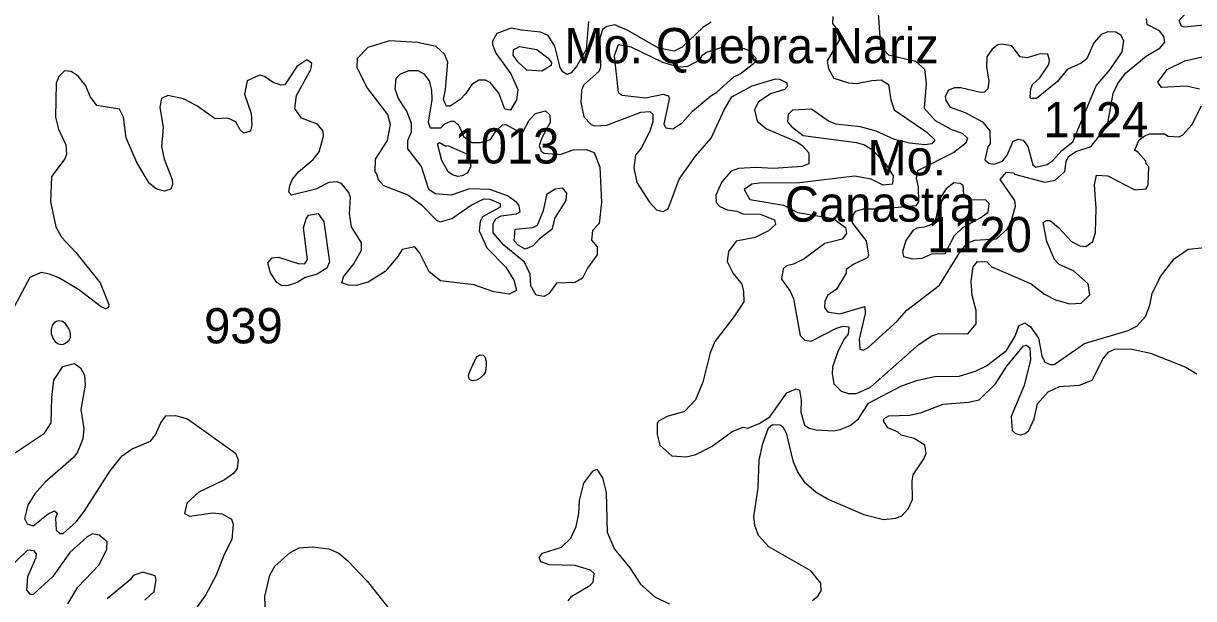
# Model space of a CAD drawing. Header units: kilometres. Extents: x 178.1 to 232.4, y 8228.7 to 8284.8.
# Drawn here: x 184.72 to 190.03, y 8273.65 to 8276.26 of the extents above; entities that cross this region are included whole.
import ezdxf
from ezdxf.enums import TextEntityAlignment as Align

# ---------------------------------------------------------------- set-up
doc = ezdxf.new("R2010")
doc.units = ezdxf.units.KM
for name, color, linetype in [('1', 7, 'Continuous'), ('2', 7, 'Continuous'), ('21', 7, 'Continuous'), ('27', 7, 'Continuous')]:
    doc.layers.add(name, color=color, linetype=linetype)
doc.styles.add('dgn002', font='dgn002.shx')
doc.styles.add('dgn044', font='dgn044.shx')

msp = doc.modelspace()

# ---------------------------------------------------------------- linework, layer by layer
at = {"layer": '1', "color": 5, "linetype": 'Continuous', "lineweight": 13, "flags": 128}
for points in [[(190.1208, 8276.258), (189.9937, 8276.2436), (189.9777, 8276.2475), (189.9668, 8276.2756), (190.0565, 8276.3644)], [(188.3946, 8276.2926), (188.3934, 8276.2609), (188.4178, 8276.227), (188.4238, 8276.1858), (188.3698, 8276.0912), (188.3748, 8276.0558), (188.399, 8276.0123), (188.4661, 8275.9918), (188.5022, 8275.9883), (188.5721, 8276.003), (188.6146, 8276.0054), (188.6479, 8275.984), (188.6585, 8275.9144), (188.6732, 8275.8694), (188.8217, 8275.7681), (188.8582, 8275.7324), (188.8445, 8275.715), (188.8122, 8275.7104), (188.7426, 8275.7184), (188.675, 8275.7346), (188.5912, 8275.7728), (188.5211, 8275.7919), (188.4092, 8275.8044), (188.3747, 8275.8172), (188.2981, 8275.8729), (188.2114, 8275.8682), (188.1921, 8275.8481)], [(187.8209, 8276.1293), (187.8001, 8276.1145), (187.7894, 8276.095), (187.7354, 8276.0655), (187.6972, 8276.0623), (187.6224, 8276.0844), (187.4799, 8276.1541), (187.4198, 8276.1638), (187.4021, 8276.115), (187.4196, 8275.9486), (187.4382, 8275.9357), (187.545, 8275.9242), (187.6241, 8275.9405), (187.6489, 8275.9328), (187.6517, 8275.9182), (187.6274, 8275.8049), (187.6364, 8275.7875), (187.6681, 8275.7831), (187.7106, 8275.81), (187.7571, 8275.8627), (187.8408, 8275.9334), (187.8682, 8275.9493), (187.9461, 8276.019), (187.9736, 8276.0331), (188.0422, 8276.0861), (188.0466, 8276.1037), (188.0125, 8276.1379), (187.9942, 8276.146), (187.8859, 8276.1511), (187.8209, 8276.1293)], [(190.0592, 8275.9634), (190.0008, 8275.9763), (189.8867, 8275.9712), (189.8701, 8275.995), (189.9134, 8276.0516), (189.9927, 8276.0918), (190.145, 8276.1264)], [(189.7667, 8275.686), (189.7848, 8275.7311), (189.8131, 8275.7533), (189.8339, 8275.7604), (189.9009, 8275.7606), (189.9177, 8275.7496), (189.9678, 8275.7465), (189.9844, 8275.7562), (190.0255, 8275.8006), (190.0681, 8275.8879)], [(188.1921, 8275.8481), (188.1893, 8275.815), (188.2068, 8275.7941), (188.2596, 8275.7531), (188.5023, 8275.7216)], [(188.5023, 8275.7216), (188.5392, 8275.7099), (188.5748, 8275.6874)], [(186.6002, 8275.7156), (186.6089, 8275.7205), (186.6382, 8275.7049), (186.6471, 8275.7079), (186.7417, 8275.6648), (186.7506, 8275.6127), (186.734, 8275.5812), (186.7114, 8275.5693), (186.6924, 8275.5671), (186.6682, 8275.5735), (186.6476, 8275.5877), (186.6196, 8275.6397), (186.6002, 8275.7156)], [(188.5748, 8275.6874), (188.633, 8275.6261), (188.6686, 8275.5702), (188.6658, 8275.5315), (188.6239, 8275.5275), (188.5695, 8275.555), (188.4934, 8275.5683), (188.2437, 8275.5373), (188.0602, 8275.537), (188.0264, 8275.5322), (187.9918, 8275.507), (188.0182, 8275.4616), (188.1705, 8275.4366), (188.2357, 8275.4026), (188.3965, 8275.3754), (188.4519, 8275.3355), (188.4565, 8275.3085), (188.4375, 8275.2829), (188.3582, 8275.2622), (188.2644, 8275.1925), (188.2164, 8275.1688), (188.1849, 8275.1614), (188.1691, 8275.1469), (188.1612, 8275.1007), (188.2014, 8275.0457), (188.2165, 8275.0121), (188.2464, 8274.845), (188.2673, 8274.8234), (188.2963, 8274.8198), (188.4116, 8274.879), (188.4411, 8274.8869), (188.4668, 8274.8841), (188.4651, 8274.8516), (188.4468, 8274.8288), (188.4178, 8274.7725), (188.3928, 8274.702), (188.3911, 8274.6706), (188.3996, 8274.6254), (188.4333, 8274.5929), (188.4661, 8274.5813), (188.5023, 8274.5826), (188.5656, 8274.6114), (188.7867, 8274.8052), (188.8438, 8274.8441), (188.8758, 8274.854), (189.0082, 8274.8528), (189.045, 8274.8984), (189.0461, 8274.9588), (189.0279, 8275.0261), (189.0232, 8275.0919), (189.0316, 8275.1569), (189.052, 8275.1815), (189.0936, 8275.1791), (189.1169, 8275.157), (189.2957, 8275.0798), (189.3564, 8275.0332), (189.4057, 8275.007), (189.4716, 8274.9892), (189.5228, 8274.9925), (189.5611, 8275.0297), (189.5548, 8275.079), (189.4878, 8275.1382), (189.4231, 8275.1676), (189.4016, 8275.1907), (189.3658, 8275.2715), (189.3492, 8275.3581), (189.3639, 8275.3674), (189.3814, 8275.3668), (189.42, 8275.3359), (189.4782, 8275.2719), (189.5163, 8275.2513), (189.5436, 8275.2496), (189.5754, 8275.2719), (189.5878, 8275.3125), (189.591, 8275.422), (189.5828, 8275.5283), (189.5914, 8275.573), (189.6441, 8275.5693), (189.7665, 8275.5064), (189.8171, 8275.5107), (189.8262, 8275.5307), (189.8295, 8275.6105), (189.8169, 8275.6245), (189.8156, 8275.6369), (189.7818, 8275.6754), (189.7667, 8275.686)], [(187.0978, 8275.4874), (187.1341, 8275.5105), (187.1658, 8275.5148), (187.1851, 8275.4909), (187.1831, 8275.4579), (187.1326, 8275.3785), (187.1197, 8275.3264), (187.0628, 8275.2836), (187.0346, 8275.2526), (186.9978, 8275.2366), (186.9657, 8275.2558), (186.9476, 8275.2745), (186.9531, 8275.3276), (187.033, 8275.3346), (187.0543, 8275.3464), (187.0809, 8275.413), (187.0978, 8275.4874)], [(184.9222, 8273.6278), (184.9669, 8273.7029), (185.0633, 8273.8046), (185.0983, 8273.8748), (185.0996, 8273.9087), (185.0644, 8273.9392), (185.034, 8273.9452), (185.0097, 8273.9318), (184.9313, 8273.8599), (184.8538, 8273.7514), (184.7639, 8273.6696), (184.7524, 8273.6692), (184.7356, 8273.6889), (184.7401, 8273.7508), (184.7774, 8273.8384), (184.7789, 8273.8545), (184.769, 8273.868), (184.739, 8273.8705), (184.6415, 8273.7778)], [(185.2709, 8273.6448), (185.3128, 8273.6841), (185.3227, 8273.7363), (185.3177, 8273.7544), (185.2613, 8273.7707), (185.218, 8273.7555), (185.2059, 8273.7383), (185.0994, 8273.6496)]]:
    msp.add_lwpolyline(points, dxfattribs=at)
at = {"layer": '2', "color": 3, "linetype": 'Continuous', "lineweight": 0, "flags": 128}
for points in [[(188.6011, 8276.3085), (188.612, 8276.1566), (188.6482, 8276.1185), (188.7701, 8276.0899), (188.811, 8276.0539), (188.8191, 8275.9894), (188.81, 8275.8769), (188.8602, 8275.8206), (188.9329, 8275.7799), (188.9814, 8275.7637), (189.0062, 8275.7406), (188.9984, 8275.7183), (188.9435, 8275.6757), (188.7798, 8275.5927), (188.773, 8275.5586), (188.7829, 8275.5176), (188.7844, 8275.4516), (188.7719, 8275.4343), (188.6117, 8275.4188), (188.5326, 8275.4187), (188.4958, 8275.4078), (188.4864, 8275.3915), (188.4831, 8275.3557), (188.5455, 8275.2751), (188.557, 8275.2092), (188.5519, 8275.198), (188.4905, 8275.1688), (188.4561, 8275.1443), (188.4551, 8275.1283), (188.4119, 8275.0548), (188.371, 8275.0262), (188.3583, 8274.999), (188.3567, 8274.9727), (188.3703, 8274.9528), (188.4262, 8274.943), (188.5403, 8274.9768), (188.5422, 8274.9448), (188.5146, 8274.8278), (188.5178, 8274.7831), (188.5328, 8274.7788), (188.5552, 8274.7902), (188.6873, 8274.9102), (188.7302, 8274.9595), (188.8787, 8275.0735)], [(187.2848, 8276.2701), (187.275, 8276.1435), (187.2305, 8276.0657), (187.2073, 8276.0378), (187.1869, 8276.0298), (187.1689, 8276.0417), (187.1565, 8276.0617), (187.1332, 8276.1583), (187.1021, 8276.2068), (187.0669, 8276.2219), (186.981, 8276.231), (186.9345, 8276.2398), (186.8686, 8276.2149), (186.8502, 8276.1814), (186.849, 8276.1662), (186.865, 8276.126), (186.9325, 8276.0333), (186.9654, 8275.9609), (186.9592, 8275.9148), (186.9318, 8275.8684), (186.9063, 8275.8722), (186.8781, 8275.9452), (186.8394, 8275.9938), (186.8185, 8276.0031), (186.7881, 8276.0044), (186.7563, 8275.9843), (186.729, 8275.9428), (186.7023, 8275.9158), (186.6576, 8275.8854), (186.641, 8275.8852), (186.6268, 8275.9155), (186.6365, 8275.9617), (186.6463, 8276.0858), (186.6315, 8276.1214), (186.5935, 8276.1559), (186.5098, 8276.1743), (186.3815, 8276.1822), (186.2843, 8276.1527), (186.235, 8276.1016), (186.2329, 8276.0614), (186.2814, 8275.9663), (186.3729, 8275.8486), (186.3843, 8275.8037), (186.3707, 8275.7302), (186.3167, 8275.6452)], [(187.842, 8276.2665), (187.8052, 8276.2432), (187.7109, 8276.1539), (187.6739, 8276.1351), (187.6029, 8276.1486), (187.4643, 8276.2285), (187.4058, 8276.2545), (187.3683, 8276.2468), (187.349, 8276.2345), (187.3362, 8276.1947), (187.3407, 8276.0631), (187.3341, 8276.0454), (187.2628, 8275.9809), (187.2538, 8275.9564), (187.2505, 8275.9028), (187.2636, 8275.8374), (187.2976, 8275.8029), (187.3148, 8275.7959), (187.3687, 8275.7995), (187.5237, 8275.8581), (187.5634, 8275.8615), (187.5777, 8275.8488), (187.5782, 8275.8156), (187.5645, 8275.772), (187.5244, 8275.695), (187.4989, 8275.6632), (187.4908, 8275.6065), (187.5045, 8275.5387), (187.5627, 8275.4507), (187.594, 8275.4147), (187.6239, 8275.4076), (187.6471, 8275.4194), (187.6974, 8275.5539), (187.7711, 8275.6594), (187.8422, 8275.7411), (187.903, 8275.8727), (187.936, 8275.9278), (188.0283, 8275.9781), (188.135, 8276.0096), (188.1524, 8276.0088), (188.1865, 8275.9911), (188.1868, 8275.9758), (188.1749, 8275.962), (188.1113, 8275.942), (188.0555, 8275.9042), (188.039, 8275.8698), (188.051, 8275.8171), (188.0934, 8275.7833), (188.2279, 8275.7257), (188.2534, 8275.7095), (188.2859, 8275.6739), (188.2855, 8275.6247), (188.2554, 8275.6113), (188.1251, 8275.6031), (188.0447, 8275.608), (187.9665, 8275.6028), (187.934, 8275.5915), (187.8913, 8275.5427), (187.8629, 8275.4819), (187.8644, 8275.4494), (187.8817, 8275.431), (187.9168, 8275.4154), (187.9591, 8275.4089), (187.9862, 8275.3976), (188.0644, 8275.3956), (188.1298, 8275.37), (188.134, 8275.3482)], [(188.8787, 8275.0735), (188.9707, 8275.2204), (189.0063, 8275.2652), (189.0398, 8275.2771), (189.1376, 8275.2837), (189.1864, 8275.3272), (189.2014, 8275.3526), (189.2238, 8275.4317), (189.2207, 8275.4576), (189.1539, 8275.5532), (189.1833, 8275.5857), (189.2171, 8275.5826), (189.2198, 8275.5769), (189.3568, 8275.5403), (189.405, 8275.5505), (189.4475, 8275.5901), (189.4545, 8275.6343), (189.4645, 8275.6574), (189.4979, 8275.6802), (189.5683, 8275.7029), (189.6426, 8275.7999), (189.6681, 8275.9435), (189.6894, 8275.9892), (189.7244, 8276.0356), (189.8179, 8276.1126), (189.8815, 8276.1508), (189.902, 8276.1766), (189.8974, 8276.2017), (189.8778, 8276.2279), (189.8217, 8276.2569), (189.8184, 8276.2843)], [(189.4841, 8275.7236), (189.59, 8275.9777), (189.6548, 8276.0519), (189.7083, 8276.1328), (189.7157, 8276.1828), (189.7028, 8276.2087), (189.6795, 8276.2214), (189.6432, 8276.2232), (189.6134, 8276.2114), (189.5801, 8276.1737), (189.5488, 8276.1013), (189.5223, 8276.0814), (189.4594, 8276.0523), (189.4148, 8275.9981), (189.3199, 8275.9213), (189.2958, 8275.9208), (189.2908, 8275.926), (189.2934, 8275.9646), (189.3019, 8275.9835), (189.3341, 8276.0148), (189.3749, 8276.0747), (189.3786, 8276.0948), (189.371, 8276.1221), (189.3366, 8276.1231), (189.2773, 8276.1054), (189.2451, 8276.1094), (189.2074, 8276.1591), (189.1604, 8276.1677), (189.1433, 8276.164), (189.1182, 8276.1441), (189.0943, 8276.1102), (189.0923, 8276.0652), (189.1035, 8275.9997), (189.0991, 8275.9641), (189.0833, 8275.95), (189.0659, 8275.9471), (188.9759, 8275.9697), (188.947, 8275.9686), (188.9204, 8275.9591), (188.9055, 8275.9296), (188.9078, 8275.9114), (188.9283, 8275.8813), (188.9954, 8275.8571), (189.0745, 8275.8145), (189.1083, 8275.774), (189.1096, 8275.7143), (189.0992, 8275.7018), (189.0846, 8275.6426), (189.1028, 8275.6277), (189.1258, 8275.6232), (189.1651, 8275.6365), (189.1858, 8275.664), (189.214, 8275.7263), (189.2372, 8275.7362), (189.259, 8275.7321), (189.2796, 8275.7021), (189.3029, 8275.62), (189.3163, 8275.6083), (189.3681, 8275.6208), (189.3937, 8275.639), (189.4352, 8275.6841), (189.4841, 8275.7236)], [(187.0054, 8276.0498), (186.9649, 8276.0876), (186.9428, 8276.1174), (186.9445, 8276.1412), (186.9716, 8276.1573), (187.0505, 8276.1431), (187.1005, 8276.105), (187.1168, 8276.0834), (187.1163, 8276.0705), (187.073, 8276.0448), (187.0054, 8276.0498)], [(186.5278, 8275.4384), (186.5949, 8275.368), (186.6115, 8275.3613), (186.6651, 8275.3763), (186.7529, 8275.4359), (186.8096, 8275.4658), (186.8382, 8275.4637), (186.8838, 8275.4441), (186.8838, 8275.428), (186.8049, 8275.3841), (186.7929, 8275.3626), (186.7896, 8275.3206), (186.8242, 8275.2427), (186.9096, 8275.155), (186.9465, 8275.0963), (186.9589, 8275.049), (186.9246, 8275.032), (186.8564, 8275.0436), (186.7655, 8275.0745), (186.6131, 8275.0926), (186.562, 8275.1333), (186.5202, 8275.2182), (186.4973, 8275.2473), (186.4395, 8275.236), (186.4203, 8275.2042), (186.3618, 8275.1358), (186.2853, 8275.0867), (186.2299, 8275.0714), (186.1953, 8275.0731), (186.1648, 8275.0844), (186.1724, 8275.1108), (186.2204, 8275.1707), (186.2547, 8275.2319), (186.2553, 8275.2658), (186.2097, 8275.3388), (186.2004, 8275.3982), (186.2052, 8275.4715), (186.198, 8275.4934), (186.1644, 8275.5354), (186.1426, 8275.5422), (186.1064, 8275.5387), (186.0479, 8275.5095), (185.9371, 8275.4819), (185.9254, 8275.496), (185.9287, 8275.5257), (185.9421, 8275.5552), (185.9694, 8275.5876), (186.0349, 8275.6436), (186.0627, 8275.6791), (186.0817, 8275.7502), (186.0812, 8275.7729), (186.0546, 8275.8045), (185.9831, 8275.8321), (185.9519, 8275.8754), (185.96, 8275.9339), (186.0247, 8276.0516), (186.0289, 8276.0798), (186.0071, 8276.0964), (185.9617, 8276.0656), (185.9064, 8275.9834), (185.8906, 8275.9817), (185.8544, 8275.9926), (185.8142, 8276.0206), (185.7911, 8276.0258), (185.7362, 8276.0012), (185.723, 8275.9399), (185.754, 8275.8523), (185.7575, 8275.7992), (185.7507, 8275.7717), (185.7208, 8275.7635), (185.7043, 8275.7782), (185.6846, 8275.8152), (185.6481, 8275.8317), (185.5901, 8275.8276), (185.5067, 8275.8881), (185.4463, 8275.9189), (185.3748, 8275.9337), (185.3464, 8275.9205), (185.3395, 8275.8814), (185.3543, 8275.7894), (185.3461, 8275.7024), (185.359, 8275.6449), (185.395, 8275.5527), (185.397, 8275.5298), (185.3893, 8275.5085), (185.3599, 8275.4997), (185.3241, 8275.5098), (185.2903, 8275.5358), (185.2344, 8275.6304), (185.1859, 8275.7425), (185.1737, 8275.8359), (185.1557, 8275.872), (185.0526, 8275.8883), (185.0222, 8275.93), (185.0027, 8275.978)], [(185.0027, 8275.978), (184.9684, 8276.0216), (184.9365, 8276.0437), (184.9066, 8276.0455), (184.881, 8276.0206)], [(187.062, 8275.7076), (187.0704, 8275.6821), (187.0842, 8275.6725), (187.1568, 8275.6662), (187.2159, 8275.687), (187.2755, 8275.6894), (187.3112, 8275.6754), (187.3363, 8275.6088), (187.3442, 8275.45), (187.3343, 8275.3537), (187.3031, 8275.321), (187.2985, 8275.2775), (187.3244, 8275.2482), (187.3243, 8275.2119), (187.2804, 8275.151), (187.2585, 8275.1047), (187.225, 8275.0862), (187.1409, 8275.0829), (187.1061, 8275.0348), (187.0827, 8275.0221), (187.0482, 8275.0289), (187.0235, 8275.0706), (187.0209, 8275.1231), (186.995, 8275.1779), (186.9012, 8275.2543), (186.8525, 8275.3109), (186.8533, 8275.3535), (186.8652, 8275.3753), (186.8896, 8275.3887), (186.9582, 8275.3974), (186.975, 8275.4063), (186.97, 8275.4337), (186.9596, 8275.4489), (186.9176, 8275.4795), (186.8369, 8275.5074), (186.7457, 8275.511), (186.662, 8275.4813), (186.5898, 8275.4882), (186.5601, 8275.5081), (186.5278, 8275.6113), (186.4656, 8275.6921), (186.4654, 8275.7305), (186.4816, 8275.7694), (186.4816, 8275.8074), (186.461, 8275.8635), (186.4228, 8275.9201), (186.4073, 8275.9631), (186.4127, 8276.0136), (186.4325, 8276.0327), (186.4719, 8276.0473), (186.5099, 8276.0475), (186.5385, 8276.0333), (186.5623, 8276.0005), (186.5723, 8275.9587), (186.5739, 8275.9148), (186.5575, 8275.8136), (186.5659, 8275.788), (186.6143, 8275.7876), (186.6328, 8275.805), (186.6598, 8275.8185), (186.6756, 8275.8185), (186.6975, 8275.7982), (186.7173, 8275.7479), (186.7559, 8275.7216), (186.7958, 8275.7203), (186.8406, 8275.7341), (186.8653, 8275.7726), (186.8955, 8275.8005), (186.9097, 8275.8019), (186.9709, 8275.77), (186.9868, 8275.7681), (187.0166, 8275.8219), (187.0454, 8275.8522), (187.0901, 8275.8646), (187.11, 8275.8469), (187.112, 8275.8112), (187.0757, 8275.7454), (187.062, 8275.7076)], [(184.881, 8276.0206), (184.8688, 8275.9899), (184.8653, 8275.8355)], [(184.8653, 8275.8355), (184.8788, 8275.7816), (184.9127, 8275.7107), (184.9147, 8275.668), (184.9077, 8275.6461), (184.8474, 8275.5667), (184.8425, 8275.4519), (184.8668, 8275.3387), (184.8922, 8275.2915), (184.958, 8275.2223), (185.0677, 8275.0846), (185.1073, 8274.9856), (185.1053, 8274.9714), (185.092, 8274.9664), (185.0722, 8274.9747), (184.9701, 8275.0536), (184.8772, 8275.1083), (184.8384, 8275.1242), (184.8003, 8275.1305), (184.7495, 8275.1081), (184.6532, 8274.9293)], [(186.3167, 8275.6452), (186.3151, 8275.5884), (186.3235, 8275.5792), (186.3303, 8275.5526), (186.3551, 8275.5261)], [(186.3551, 8275.5261), (186.4646, 8275.4832), (186.5278, 8275.4384)], [(188.711, 8275.2242), (188.7154, 8275.203), (188.7549, 8275.1923), (188.8005, 8275.1965), (188.8449, 8275.2151), (188.9048, 8275.2166), (188.9474, 8275.2984), (188.9858, 8275.335), (189.0671, 8275.3799), (189.0998, 8275.4054), (189.1047, 8275.4442), (189.0881, 8275.4614), (189.0194, 8275.46), (189.0017, 8275.4653), (188.9889, 8275.4843), (188.9863, 8275.5258), (188.9723, 8275.5343), (188.9448, 8275.5381), (188.909, 8275.5102), (188.88, 8275.4672), (188.8624, 8275.3766), (188.8479, 8275.3505), (188.8098, 8275.3366), (188.7763, 8275.3329), (188.7603, 8275.3232), (188.7257, 8275.2762), (188.711, 8275.2242)], [(185.9988, 8275.1082), (185.963, 8275.0857), (185.9221, 8275.0716), (185.8926, 8275.0702), (185.87, 8275.0859), (185.8424, 8275.1291), (185.8301, 8275.1743), (185.8499, 8275.1978), (185.8784, 8275.2012), (185.9667, 8275.1724), (185.9981, 8275.1709), (186.0091, 8275.1894), (185.9914, 8275.3339), (186.003, 8275.3742), (186.0143, 8275.3905), (186.0586, 8275.3992), (186.0836, 8275.3612), (186.1096, 8275.1791), (186.0977, 8275.1506), (186.0536, 8275.1241), (185.9988, 8275.1082)], [(188.134, 8275.3482), (188.1024, 8275.3197), (188.0421, 8275.2905), (187.9554, 8275.2738), (187.9206, 8275.2263)], [(187.9429, 8275.1267), (187.9813, 8275.0788), (187.9894, 8275.0443), (187.9908, 8274.998), (187.9427, 8274.9247), (187.8595, 8274.8179), (187.8383, 8274.7659), (187.8048, 8274.633), (187.7711, 8274.5532), (187.721, 8274.5003), (187.6424, 8274.4781), (187.6038, 8274.4566), (187.5967, 8274.4453), (187.5969, 8274.396), (187.6095, 8274.3473), (187.6644, 8274.2996), (187.7304, 8274.2946), (187.7729, 8274.3058), (187.8476, 8274.3431), (187.9374, 8274.4099), (187.9874, 8274.429), (188.0091, 8274.4248), (188.06, 8274.4451), (188.1082, 8274.4762), (188.1861, 8274.5848), (188.229, 8274.6035), (188.2431, 8274.5975), (188.251, 8274.5513), (188.2498, 8274.4971), (188.2662, 8274.438), (188.2881, 8274.4244), (188.3193, 8274.4163), (188.3976, 8274.4131), (188.4279, 8274.4178), (188.474, 8274.4365), (188.5117, 8274.4663), (188.5564, 8274.538), (188.7065, 8274.6168), (188.7802, 8274.642), (188.8578, 8274.6598), (188.968, 8274.6609), (189.0422, 8274.6827), (189.0931, 8274.7079), (189.1838, 8274.7765), (189.2227, 8274.8417), (189.2391, 8274.8884), (189.2662, 8274.9029), (189.2919, 8274.8848), (189.3285, 8274.8325), (189.3441, 8274.7529), (189.3572, 8274.7235), (189.3813, 8274.7128), (189.4005, 8274.713), (189.5382, 8274.8086), (189.7364, 8274.8676), (189.7755, 8274.887), (189.8139, 8274.9313), (189.8348, 8274.9832), (189.8448, 8275.0359), (189.882, 8275.1136), (189.9449, 8275.1931), (190.0077, 8275.2373), (190.1299, 8275.2486)], [(187.9206, 8275.2263), (187.9156, 8275.1812), (187.9429, 8275.1267)], [(184.9273, 8274.8235), (184.9331, 8274.8366), (184.9338, 8274.8451), (184.9338, 8274.8529), (184.9312, 8274.8666), (184.9266, 8274.8757), (184.9181, 8274.8881), (184.909, 8274.9005), (184.8966, 8274.9089), (184.8803, 8274.9115), (184.8699, 8274.9089), (184.8582, 8274.9011), (184.8503, 8274.89), (184.8458, 8274.8724), (184.8464, 8274.8535), (184.8529, 8274.8327), (184.8621, 8274.819), (184.8745, 8274.8092), (184.8894, 8274.8046), (184.9018, 8274.8053), (184.9116, 8274.8105), (184.9273, 8274.8235)], [(188.3025, 8273.6431), (188.3273, 8273.6628), (188.3416, 8273.6862), (188.34, 8273.721), (188.2944, 8273.7771), (188.1036, 8273.8856), (188.057, 8273.9374), (188.0403, 8273.9824), (188.0357, 8274.0218), (188.0553, 8274.1536), (188.0604, 8274.2787), (188.0777, 8274.3547), (188.1032, 8274.4255), (188.1214, 8274.4405), (188.155, 8274.4397), (188.1684, 8274.431), (188.1836, 8274.4036), (188.2129, 8274.277), (188.2359, 8274.2228), (188.2653, 8274.1816), (188.3192, 8274.1345), (188.3773, 8274.1006), (188.5359, 8274.0328), (188.6242, 8274.0099), (188.6814, 8274.0166), (188.7086, 8274.0267), (188.7376, 8274.0579), (188.7564, 8274.101), (188.7549, 8274.1862), (188.76, 8274.2121), (188.8074, 8274.2847), (188.8187, 8274.3119), (188.812, 8274.3468), (188.7645, 8274.3783), (188.7046, 8274.3931), (188.688, 8274.4081), (188.644, 8274.426), (188.6253, 8274.4585), (188.6274, 8274.4689), (188.6486, 8274.4803), (188.7433, 8274.4838), (188.7927, 8274.4937), (188.8963, 8274.5337), (189.0106, 8274.5432), (189.0591, 8274.5531), (189.1334, 8274.6254), (189.1845, 8274.706), (189.2602, 8274.7979), (189.2745, 8274.801), (189.2898, 8274.789)], [(189.2898, 8274.789), (189.2929, 8274.735), (189.2639, 8274.6185), (189.2043, 8274.4781), (189.2096, 8274.4134)], [(189.2488, 8274.3937), (189.2679, 8274.3998), (189.2846, 8274.4147), (189.3097, 8274.4664), (189.3245, 8274.5347), (189.3733, 8274.5893), (189.4239, 8274.6144), (189.515, 8274.6191), (189.5725, 8274.6421), (189.6217, 8274.7401), (189.6478, 8274.7708), (189.6752, 8274.7831), (189.746, 8274.7851), (189.8377, 8274.7647), (189.9975, 8274.7009), (190.0472, 8274.6717)], [(184.849, 8274.5644), (184.8586, 8274.6427), (184.8995, 8274.7037), (184.9513, 8274.7187), (184.9797, 8274.698), (184.9971, 8274.6646), (185.0002, 8274.6196), (184.9807, 8274.5092), (184.9937, 8274.4229), (184.99, 8274.3755), (184.9647, 8274.3156), (184.9465, 8274.2918), (184.8181, 8274.1797), (184.7716, 8274.1266), (184.7397, 8274.0758), (184.724, 8274.0153), (184.7372, 8273.99), (184.7638, 8273.9807), (184.8325, 8274.036), (184.8608, 8274.0489), (184.873, 8274.0387), (184.8652, 8274.0166), (184.8689, 8273.9616), (184.8871, 8273.946), (184.901, 8273.9469), (184.9591, 8273.9999), (184.9959, 8274.0463), (185.1131, 8274.2306), (185.1683, 8274.2994), (185.2137, 8274.3303), (185.297, 8274.3658), (185.3196, 8274.3949), (185.3444, 8274.4492), (185.366, 8274.4801), (185.411, 8274.4818), (185.4645, 8274.4672), (185.6822, 8274.3113), (185.695, 8274.2807), (185.6897, 8274.2421), (185.6734, 8274.2188), (185.633, 8274.1895), (185.5167, 8274.1344), (185.4623, 8274.0849), (185.4513, 8274.0378), (185.4735, 8274.0249), (185.5791, 8274.0409), (185.6216, 8274.0352), (185.6652, 8274.0114), (185.6719, 8273.9883), (185.6654, 8273.92), (185.6314, 8273.8515), (185.5957, 8273.7573), (185.5459, 8273.6671), (185.4935, 8273.5919)], [(186.7474, 8274.6813), (186.7599, 8274.7125), (186.7662, 8274.725), (186.7755, 8274.7417), (186.7797, 8274.75), (186.7932, 8274.7573), (186.8068, 8274.7563), (186.8151, 8274.7479), (186.8214, 8274.7292), (186.8214, 8274.7115), (186.8172, 8274.6803), (186.8089, 8274.6667), (186.7932, 8274.6511), (186.7766, 8274.6417), (186.761, 8274.6397), (186.7464, 8274.6438), (186.7422, 8274.6532), (186.7402, 8274.6657), (186.7474, 8274.6813)], [(184.8158, 8274.4016), (184.8456, 8274.4486), (184.849, 8274.5644)], [(184.5094, 8274.1792), (184.5532, 8274.2308), (184.5976, 8274.2684), (184.6832, 8274.3146), (184.8158, 8274.4016)], [(189.2096, 8274.4134), (189.224, 8274.4007), (189.2488, 8274.3937)], [(187.1928, 8273.6405), (187.2093, 8273.6621), (187.2909, 8273.7099), (187.3061, 8273.7251), (187.3113, 8273.7646), (187.2948, 8273.7809), (187.225, 8273.8008), (187.1066, 8273.8043), (187.0685, 8273.8187), (187.0616, 8273.8374), (187.0767, 8273.8568), (187.1636, 8273.8852), (187.2048, 8273.9251), (187.229, 8273.9786), (187.2419, 8274.0371), (187.2453, 8274.0964), (187.2649, 8274.1746), (187.3054, 8274.229), (187.3238, 8274.2381), (187.3488, 8274.1996), (187.3657, 8274.1326), (187.3706, 8273.9521), (187.4043, 8273.876), (187.4736, 8273.7914), (187.5215, 8273.7161), (187.5878, 8273.6575), (187.6537, 8273.628)], [(185.8229, 8273.4629), (185.8154, 8273.6605), (185.8383, 8273.7579), (185.8616, 8273.798), (185.9287, 8273.8594), (185.9715, 8273.8812), (186.0317, 8273.8864), (186.1071, 8273.8777), (186.1519, 8273.8569), (186.1932, 8273.8223), (186.2802, 8273.7305), (186.4381, 8273.5328)]]:
    msp.add_lwpolyline(points, dxfattribs=at)

# ---------------------------------------------------------------- texts
at = {"layer": '21', "color": 7, "linetype": 'Continuous', "lineweight": 0, "style": 'dgn002'}
for s, p in [('1124', (189.351, 8275.7445)), ('1013', (186.6771, 8275.6256)), ('1120', (188.8227, 8275.2232)), ('939', (185.5403, 8274.8094))]:
    msp.add_text(s, height=0.16, dxfattribs=at).set_placement(p)
at = {"layer": '27', "color": 1, "linetype": 'Continuous', "lineweight": 0, "true_color": 0xf00000, "style": 'dgn044'}
msp.add_text('Mo. Quebra-Nariz', height=0.16, dxfattribs=at).set_placement((188.026, 8276.0806), align=Align.CENTER)
at = {"layer": '27', "color": 1, "linetype": 'Continuous', "lineweight": 0, "true_color": 0xf00000, "insert": (188.6112, 8275.3594), "char_height": 0.16, "attachment_point": 8, "line_spacing_factor": 0.7875, "style": 'dgn044'}
msp.add_mtext('    Mo.\\PCanastra', dxfattribs=at)

doc.saveas('drawing.dxf')
